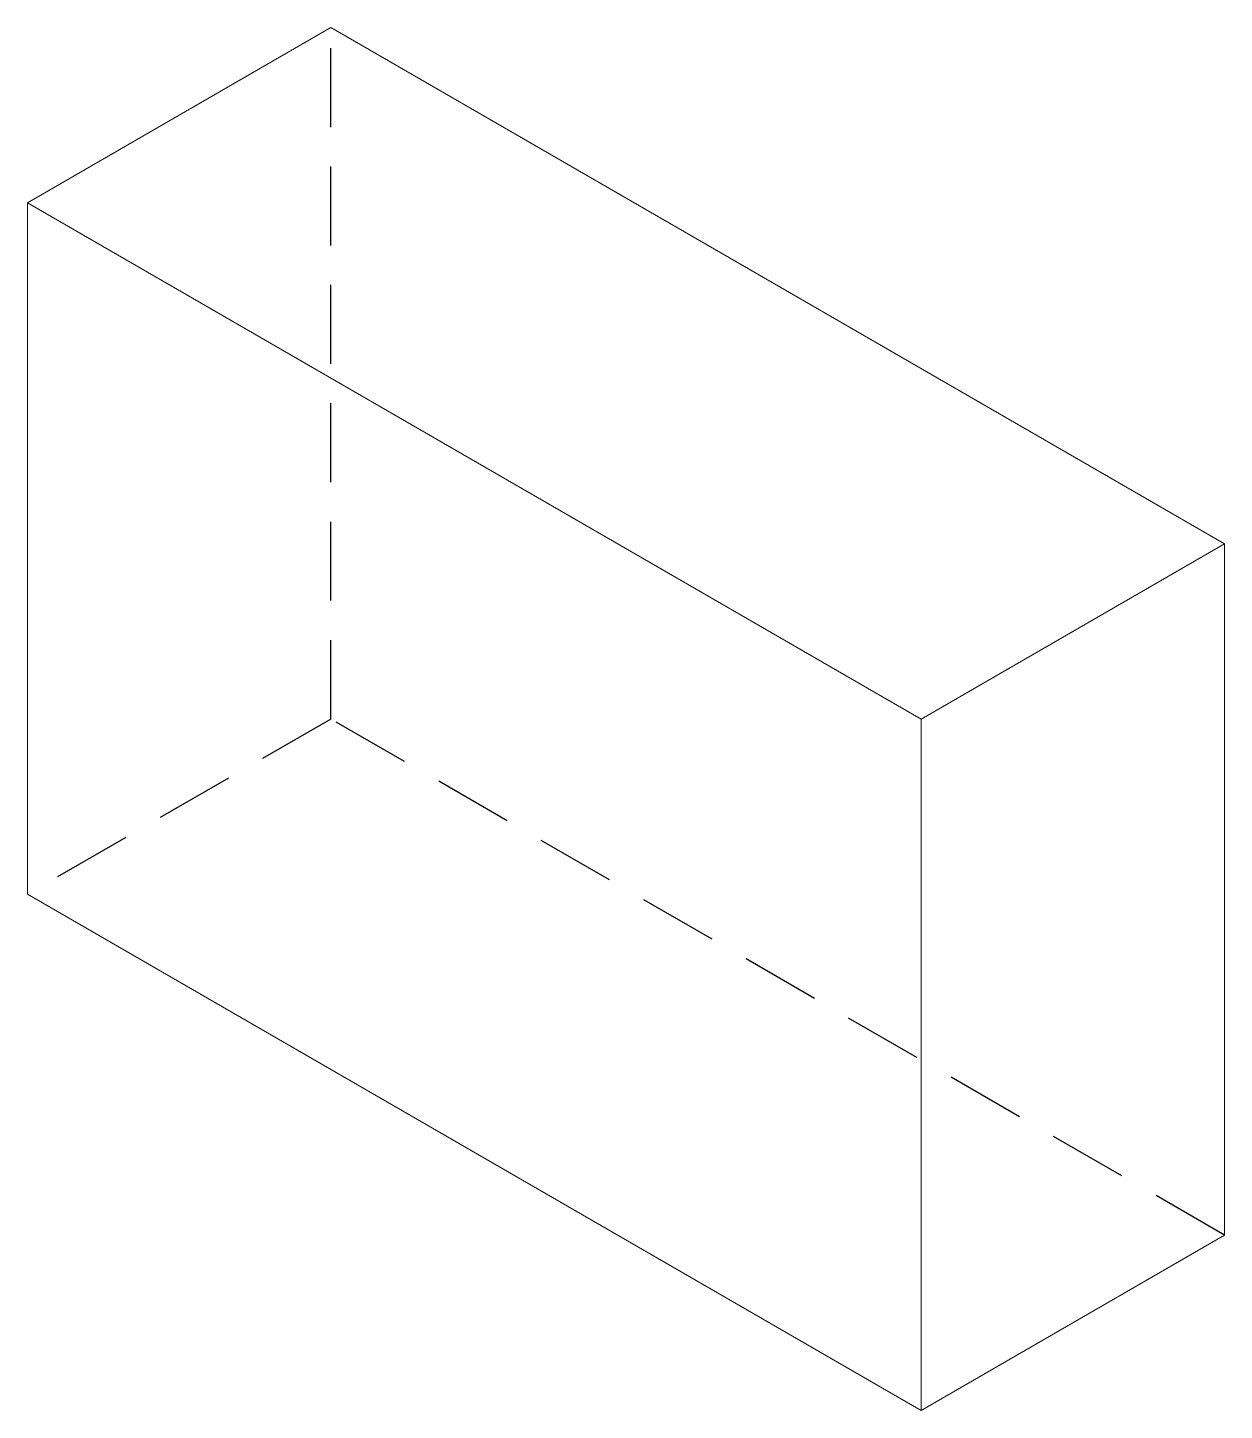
# Model space of a CAD drawing. Extents: x -3.53 to 2.53, y -1.18 to 5.83.
import ezdxf

# ---------------------------------------------------------------- set-up
doc = ezdxf.new("R2010")
doc.units = 0
doc.linetypes.add('Dash', pattern=[0.6, 0.4, -0.2])
doc.linetypes.add('Solid', pattern=[0])
doc.layers.add('HiddenOutline', color=7, linetype='Dash')
doc.layers.add('Outline', color=7, linetype='Solid', lineweight=20)

msp = doc.modelspace()

# ---------------------------------------------------------------- linework, layer by layer
at = {"layer": 'HiddenOutline'}
for p, q in [((-1.9955, 2.3221), (-1.9955, 5.8257)), ((-1.9955, 2.3221), (-3.5334, 1.4342)), ((2.535, -0.2935), (-1.9955, 2.3221))]:
    msp.add_line(p, q, dxfattribs=at)
at = {"layer": 'Outline'}
for p, q in [((-3.5334, 4.9378), (-1.9955, 5.8257)), ((-1.9955, 5.8257), (2.535, 3.2101)), ((0.997, 2.3221), (-3.5334, 4.9378)), ((-3.5334, 4.9378), (-3.5334, 1.4342)), ((2.535, 3.2101), (0.997, 2.3221)), ((2.535, 3.2101), (2.535, -0.2935)), ((0.997, -1.1815), (0.997, 2.3221)), ((-3.5334, 1.4342), (0.997, -1.1815)), ((2.535, -0.2935), (0.997, -1.1815))]:
    msp.add_line(p, q, dxfattribs=at)

doc.saveas('drawing.dxf')
